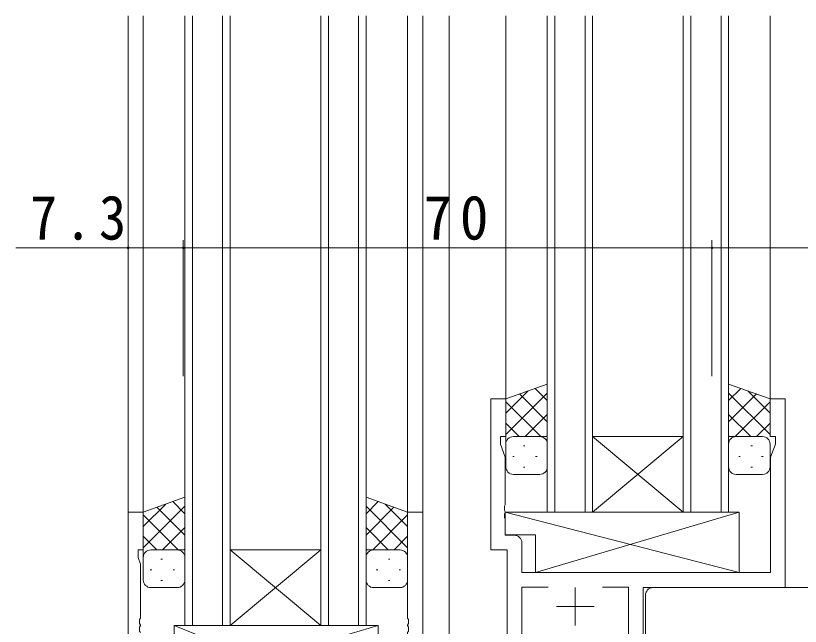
# Model space of a CAD drawing. Units: millimetres, scale not verified. Extents: x -841 to 292, y -594 to 212.
# Drawn here: x -720.9 to -617, y -338.8 to -257.9 of the extents above; entities that cross this region are included whole.
import ezdxf

# ---------------------------------------------------------------- set-up
doc = ezdxf.new("R2010")
doc.units = ezdxf.units.MM
doc.header["$LTSCALE"] = 2
for name, color, linetype, lineweight in [('0-3_YKK_11', 7, 'Continuous', 9), ('0-4_YKK_12', 2, 'Continuous', 9), ('0-5_YKK_13', 4, 'Continuous', 9), ('0-6_YKK_D', 6, 'Continuous', 9)]:
    doc.layers.add(name, color=color, linetype=linetype, lineweight=lineweight)
doc.styles.add('ＭＳ ゴシック', font='')
doc.styles.get('ＭＳ ゴシック').set_extended_font_data('MS Gothic')

msp = doc.modelspace()

# ---------------------------------------------------------------- linework, layer by layer
at = {"layer": '0-3_YKK_11'}
for p, q in [((-656.004, -308.681), (-658.004, -308.681)), ((-658.004, -308.681), (-658.004, -328.681)), ((-656.004, -313.681), (-656.004, -308.681)), ((-619.004, -308.681), (-621.004, -308.681)), ((-621.004, -308.681), (-621.004, -313.681)), ((-619.004, -333.681), (-619.004, -308.681)), ((-656.074, -322.723), (-656.074, -316.412)), ((-620.934, -316.412), (-620.934, -331.681)), ((-706.005, -323.681), (-704.005, -323.681)), ((-706.005, -348.681), (-706.005, -323.681)), ((-667.005, -323.681), (-669.005, -323.681)), ((-669.005, -323.681), (-669.005, -337.723)), ((-667.005, -344.681), (-667.005, -323.681)), ((-653.874, -331.681), (-653.874, -327.751)), ((-658.004, -328.681), (-655.804, -328.681)), ((-655.804, -328.681), (-655.804, -389.031)), ((-704.375, -330.588), (-704.375, -337.723)), ((-620.934, -331.681), (-653.874, -331.681)), ((-650.391, -333.611), (-653.874, -333.611)), ((-650.391, -333.611), (-653.874, -333.611)), ((-653.874, -333.611), (-653.874, -378.681)), ((-646.804, -333.681), (-646.804, -338.681)), ((-639.734, -333.611), (-643.217, -333.611)), ((-639.734, -378.681), (-639.734, -333.611)), ((-637.804, -333.681), (-619.004, -333.681)), ((-637.804, -382.681), (-637.804, -333.681)), ((-649.304, -336.181), (-644.304, -336.181))]:
    msp.add_line(p, q, dxfattribs=at)
for points in [[(-656.074, -316.412), (-656.704, -314.681), (-656.704, -313.681), (-656.004, -313.681)], [(-621.004, -313.681), (-620.304, -313.681), (-620.304, -314.681), (-620.934, -316.412)], [(-654.874, -326.751), (-656.074, -326.751), (-656.074, -324.639), (-656.194, -324.456), (-656.194, -323.906), (-656.074, -323.723), (-656.074, -323.639), (-656.194, -323.456), (-656.194, -322.906), (-656.074, -322.723)], [(-704.005, -323.681), (-704.005, -328.681), (-704.705, -328.681), (-704.705, -329.681), (-704.375, -330.588)], [(-704.375, -337.723), (-704.495, -337.906), (-704.495, -338.456), (-704.375, -338.639), (-704.375, -338.723), (-704.495, -338.906), (-704.495, -339.456), (-704.375, -339.639)], [(-669.005, -337.723), (-668.885, -337.906), (-668.885, -338.456), (-669.005, -338.639), (-669.005, -338.723), (-668.885, -338.906), (-668.885, -339.456), (-669.005, -339.639), (-669.005, -341.881)]]:
    msp.add_lwpolyline(points, dxfattribs=at)
msp.add_arc((-654.874, -327.751), 1, 0, 89.99998, dxfattribs=at)
at = {"layer": '0-4_YKK_12'}
for p, q in [((-706.004, -257.931), (-706.004, -348.681)), ((-704.004, -257.931), (-704.004, -324.181)), ((-698.502, -338.681), (-698.502, -257.931)), ((-697.502, -257.931), (-697.502, -338.681)), ((-693.502, -338.681), (-693.502, -257.931)), ((-692.502, -257.931), (-692.502, -338.681)), ((-680.502, -338.681), (-680.502, -257.931)), ((-679.502, -257.931), (-679.502, -338.681)), ((-675.502, -338.681), (-675.502, -257.931)), ((-674.502, -257.931), (-674.502, -338.681)), ((-669.004, -257.931), (-669.004, -324.181)), ((-667.004, -257.931), (-667.004, -423.681)), ((-663.504, -257.931), (-663.504, -389.681)), ((-656.004, -257.931), (-656.004, -309.181)), ((-650.501, -323.681), (-650.501, -257.931)), ((-649.501, -257.931), (-649.501, -323.681)), ((-645.501, -323.681), (-645.501, -257.931)), ((-644.501, -257.931), (-644.501, -323.681)), ((-632.501, -323.681), (-632.501, -257.931)), ((-631.501, -257.931), (-631.501, -323.681)), ((-627.501, -323.681), (-627.501, -257.931)), ((-626.501, -257.931), (-626.501, -323.681)), ((-621.004, -257.931), (-621.004, -309.181)), ((-644.501, -313.681), (-632.501, -313.681)), ((-644.501, -323.681), (-632.501, -313.681)), ((-632.501, -323.681), (-644.501, -313.681)), ((-644.501, -323.681), (-650.501, -323.681)), ((-644.501, -323.681), (-632.501, -323.681)), ((-626.501, -323.681), (-632.501, -323.681)), ((-692.502, -328.681), (-680.502, -328.681)), ((-692.502, -338.681), (-680.502, -328.681)), ((-680.502, -338.681), (-692.502, -328.681)), ((-692.502, -338.681), (-698.502, -338.681)), ((-692.502, -338.681), (-680.502, -338.681)), ((-674.502, -338.681), (-680.502, -338.681))]:
    msp.add_line(p, q, dxfattribs=at)
at = {"layer": '0-5_YKK_13'}
for p, q in [((-650.503, -306.717), (-656.003, -308.681)), ((-650.503, -308.904), (-652.114, -307.292)), ((-650.503, -314.903), (-650.503, -306.717)), ((-626.504, -306.717), (-621.004, -308.681)), ((-626.504, -314.903), (-626.504, -306.717)), ((-626.504, -308.904), (-624.892, -307.292)), ((-656.003, -310.584), (-653.042, -307.624)), ((-656.003, -313.413), (-650.503, -307.913)), ((-650.503, -311.732), (-654.199, -308.037)), ((-621.004, -313.413), (-626.504, -307.913)), ((-626.504, -311.732), (-622.808, -308.037)), ((-621.004, -310.584), (-623.965, -307.624)), ((-656.003, -308.681), (-656.003, -314.681)), ((-651.382, -313.681), (-656.003, -309.061)), ((-625.624, -313.681), (-621.004, -309.061)), ((-621.004, -308.681), (-621.004, -313.381)), ((-653.443, -313.681), (-650.503, -310.741)), ((-623.564, -313.681), (-626.504, -310.741)), ((-654.211, -313.681), (-656.003, -311.889)), ((-622.796, -313.681), (-621.004, -311.889)), ((-655.003, -313.681), (-651.403, -313.681)), ((-654.603, -313.681), (-650.503, -313.681)), ((-650.614, -313.681), (-650.503, -313.57)), ((-626.393, -313.681), (-626.504, -313.57)), ((-622.404, -313.681), (-626.504, -313.681)), ((-622.004, -313.681), (-625.604, -313.681)), ((-656.003, -317.681), (-656.003, -314.681)), ((-650.503, -314.681), (-650.503, -317.681)), ((-626.504, -314.681), (-626.504, -317.681)), ((-621.004, -317.681), (-621.004, -314.681)), ((-653.668, -314.903), (-653.468, -314.903)), ((-623.339, -314.903), (-623.539, -314.903)), ((-655.083, -316.318), (-654.883, -316.318)), ((-652.053, -316.318), (-651.853, -316.318)), ((-624.954, -316.318), (-625.154, -316.318)), ((-621.924, -316.318), (-622.124, -316.318)), ((-653.668, -317.733), (-653.468, -317.733)), ((-623.339, -317.733), (-623.539, -317.733)), ((-651.503, -318.681), (-655.003, -318.681)), ((-625.504, -318.681), (-622.004, -318.681)), ((-704.004, -325.584), (-701.043, -322.624)), ((-704.004, -328.413), (-698.504, -322.913)), ((-698.504, -326.732), (-702.2, -323.037)), ((-698.504, -323.904), (-700.116, -322.292)), ((-674.505, -323.904), (-672.894, -322.292)), ((-669.005, -328.413), (-674.505, -322.913)), ((-674.505, -326.732), (-670.809, -323.037)), ((-669.005, -325.584), (-671.966, -322.624)), ((-704.004, -323.681), (-704.004, -329.681)), ((-699.384, -328.681), (-704.004, -324.061)), ((-673.626, -328.681), (-669.005, -324.061)), ((-669.005, -323.681), (-669.005, -329.681)), ((-656.074, -323.682), (-656.074, -326.682)), ((-625.079, -323.682), (-656.074, -323.682)), ((-625.079, -331.681), (-656.074, -323.682)), ((-652.079, -331.681), (-625.079, -323.682)), ((-625.079, -323.682), (-625.079, -331.681)), ((-701.444, -328.681), (-698.504, -325.741)), ((-671.565, -328.681), (-674.505, -325.741)), ((-702.212, -328.681), (-704.004, -326.889)), ((-670.797, -328.681), (-669.005, -326.889)), ((-652.079, -326.682), (-656.074, -326.682)), ((-652.079, -326.682), (-652.079, -331.681)), ((-703.004, -328.681), (-699.404, -328.681)), ((-702.604, -328.681), (-698.504, -328.681)), ((-698.615, -328.681), (-698.504, -328.57)), ((-674.394, -328.681), (-674.505, -328.57)), ((-670.405, -328.681), (-674.505, -328.681)), ((-670.005, -328.681), (-673.605, -328.681)), ((-704.004, -332.681), (-704.004, -329.681)), ((-701.669, -329.903), (-701.469, -329.903)), ((-698.504, -329.681), (-698.504, -332.681)), ((-674.505, -329.681), (-674.505, -332.681)), ((-671.34, -329.903), (-671.54, -329.903)), ((-669.005, -332.681), (-669.005, -329.681)), ((-703.084, -331.318), (-702.884, -331.318)), ((-700.054, -331.318), (-699.854, -331.318)), ((-672.955, -331.318), (-673.155, -331.318)), ((-669.925, -331.318), (-670.125, -331.318)), ((-625.079, -331.681), (-652.079, -331.681)), ((-701.669, -332.733), (-701.469, -332.733)), ((-671.34, -332.733), (-671.54, -332.733)), ((-699.504, -333.681), (-703.004, -333.681)), ((-673.505, -333.681), (-670.005, -333.681)), ((-636.504, -333.681), (-582.007, -333.681)), ((-637.504, -343.233), (-637.504, -334.681)), ((-699.905, -346.681), (-699.905, -338.681)), ((-672.905, -349.681), (-699.905, -338.681)), ((-699.905, -346.681), (-672.905, -338.681)), ((-699.905, -338.681), (-672.905, -338.681)), ((-672.905, -338.681), (-672.905, -349.681))]:
    msp.add_line(p, q, dxfattribs=at)
for points in [[(-698.504, -329.903), (-698.504, -321.717), (-704.004, -323.681)], [(-674.505, -329.903), (-674.505, -321.717), (-669.005, -323.681)]]:
    msp.add_lwpolyline(points, dxfattribs=at)
for centre, start, end in [((-655.003, -314.681), 89.99998, 179.99998), ((-655.003, -314.681), 89.99998, 179.99998), ((-651.503, -314.681), 359.99998, 89.99998), ((-651.503, -314.681), 359.99998, 89.99998), ((-625.504, -314.681), 90, 180), ((-625.504, -314.681), 90, 180), ((-622.004, -314.681), 0, 90), ((-622.004, -314.681), 0, 90), ((-655.003, -317.681), 179.99998, 269.99998), ((-651.503, -317.681), 269.99998, 359.99998), ((-625.504, -317.681), 180, 270), ((-622.004, -317.681), 270, 0), ((-703.004, -329.681), 89.99998, 179.99998), ((-703.004, -329.681), 89.99998, 179.99998), ((-699.504, -329.681), 359.99998, 89.99998), ((-699.504, -329.681), 359.99998, 89.99998), ((-673.505, -329.681), 90, 180), ((-673.505, -329.681), 90, 180), ((-670.005, -329.681), 0, 90), ((-670.005, -329.681), 0, 90), ((-703.004, -332.681), 179.99998, 269.99998), ((-699.504, -332.681), 269.99998, 359.99998), ((-673.505, -332.681), 180, 270), ((-670.005, -332.681), 270, 0), ((-636.504, -334.681), 135.57298, 180), ((-636.504, -334.681), 90, 135.57298), ((-636.504, -334.681), 121.36693, 135.57298)]:
    msp.add_arc(centre, 1, start, end, dxfattribs=at)
at = {"layer": '0-6_YKK_D'}
for p, q in [((-706.004, -305.681), (-706.004, -287.681)), ((-698.704, -305.681), (-698.704, -287.681)), ((-698.704, -305.681), (-698.704, -287.681)), ((-628.704, -305.681), (-628.704, -287.681)), ((-628.704, -305.681), (-628.704, -287.681)), ((-706.004, -288.681), (-720.904, -288.681)), ((-698.704, -288.681), (-706.004, -288.681)), ((-698.704, -288.681), (-628.704, -288.681)), ((-628.704, -288.681), (-582.007, -288.681))]:
    msp.add_line(p, q, dxfattribs=at)
for centre, start, end in [((-706.004, -288.681), 0, 180), ((-706.004, -288.681), 180, 0), ((-698.704, -288.681), 0, 180), ((-698.704, -288.681), 0, 180), ((-698.704, -288.681), 180, 0), ((-698.704, -288.681), 180, 0), ((-628.704, -288.681), 0, 180), ((-628.704, -288.681), 0, 180), ((-628.704, -288.681), 180, 0), ((-628.704, -288.681), 180, 0)]:
    msp.add_arc(centre, 0.106, start, end, dxfattribs=at)

# ---------------------------------------------------------------- texts
at = {"layer": '0-6_YKK_D', "color": 7, "char_height": 5.865, "attachment_point": 7, "style": 'ＭＳ ゴシック'}
for s, insert in [('\\T1.27;\\W0.9;7.3', (-718.994, -287.681)), ('\\T1.27;\\W0.95;70', (-666.896, -287.681))]:
    msp.add_mtext(s, dxfattribs=dict(at, insert=insert))

doc.saveas('drawing.dxf')
